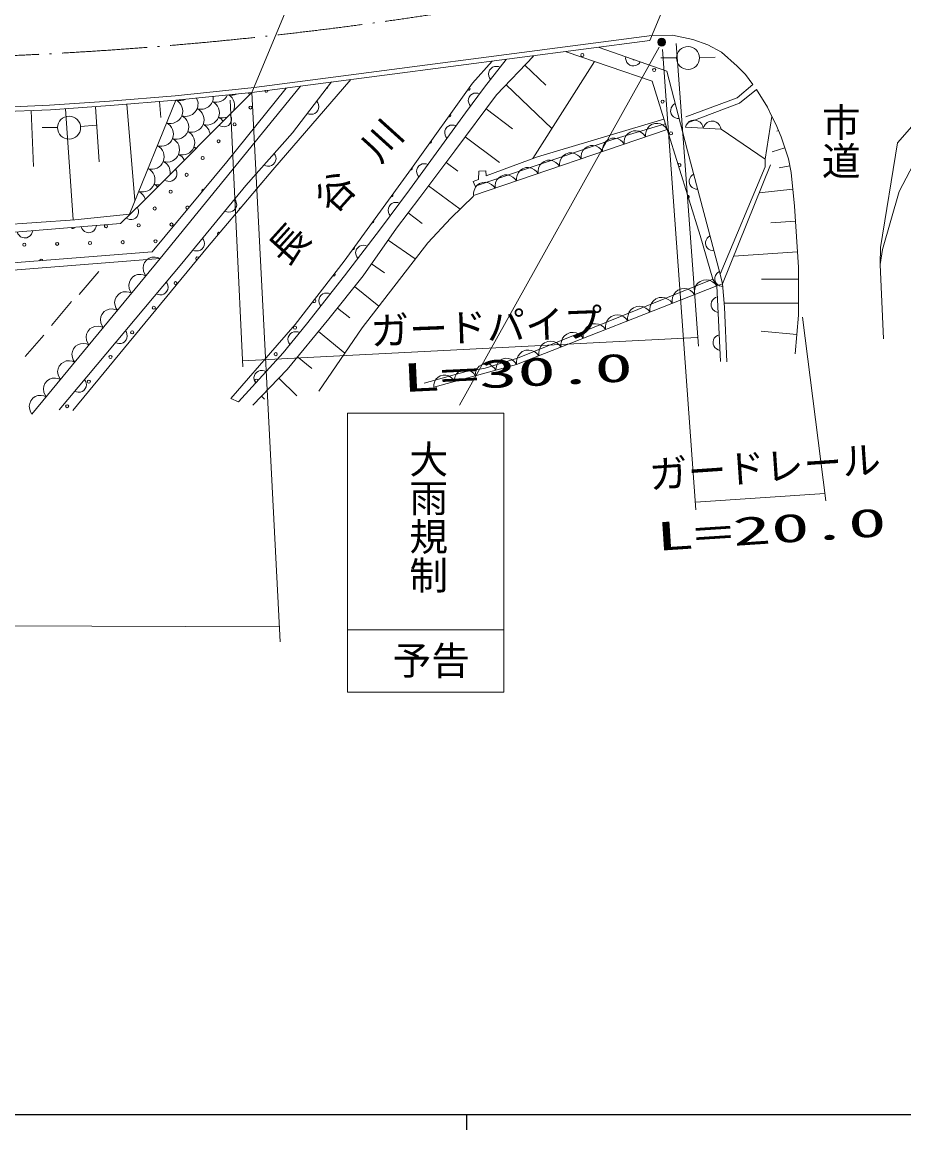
# Model space of a CAD drawing. Units: millimetres, scale not verified. Extents: x 34864 to 674864, y -75440 to 284560.
# Drawn here: x 234128 to 291133, y 108560 to 180174 of the extents above; entities that cross this region are included whole.
import ezdxf
from ezdxf.enums import TextEntityAlignment as Align

# ---------------------------------------------------------------- set-up
doc = ezdxf.new("R2010")
doc.units = ezdxf.units.MM
doc.header["$LTSCALE"] = 1000
doc.linetypes.add('USER4', pattern=[7.000001, 5.508197, -0.688525, 0.114754, -0.688525])
for name, color, linetype, lineweight in [('M-TTL-BAND', 7, 'Continuous', 25), ('S-BGD', 1, 'Continuous', 13), ('S-BGD-HTXT', 6, 'Continuous', 13), ('S-BMK', 3, 'USER4', 13), ('S-STR-STR1', 2, 'Continuous', 13)]:
    doc.layers.add(name, color=color, linetype=linetype, lineweight=lineweight)
doc.styles.add('@ＭＳ ゴシック', font='')
doc.styles.add('ＭＳ ゴシック', font='')
doc.styles.get('@ＭＳ ゴシック').set_extended_font_data('@MS Gothic')
doc.styles.get('ＭＳ ゴシック').set_extended_font_data('MS Gothic')

# ---------------------------------------------------------------- blocks, each defined once
blk = doc.blocks.new('BUHIN2')
at = {"layer": 'S-BGD'}
blk.add_circle((0, 0), 746, dxfattribs=at)
blk = doc.blocks.new('BUHIN6')
at = {"layer": 'S-BGD'}
for centre, radius in [((0, 0), 250), ((0, 0), 219), ((0, 0), 188), ((0, 0), 156), ((0, 0), 125), ((0, 0), 93.8), ((0, -1), 62.5), ((0, 0), 31.2)]:
    blk.add_circle(centre, radius, dxfattribs=at)
blk = doc.blocks.new('BUHIN37')
at = {"layer": 'S-BGD'}
blk.add_lwpolyline([(25, -499), (-92, -465), (-192, -410), (-307, -321), (-372, -214), (-413, -98), (-421, 57), (-392, 176), (-337, 289), (-232, 391), (-138, 456), (-25, 499)], dxfattribs=at)
blk = doc.blocks.new('BUHIN40')
at = {"layer": 'S-BGD'}
blk.add_lwpolyline([(128, -483), (7, -474), (-103, -441), (-234, -377), (-320, -286), (-384, -182), (-423, -32), (-420, 91), (-390, 212), (-308, 335), (-230, 418), (-128, 483)], dxfattribs=at)
blk = doc.blocks.new('BUHIN44')
at = {"layer": 'S-BGD'}
blk.add_lwpolyline([(-294, -404), (-363, -304), (-407, -199), (-440, -57), (-424, 67), (-383, 183), (-292, 308), (-195, 383), (-82, 436), (65, 451), (179, 442), (294, 404)], dxfattribs=at)
blk = doc.blocks.new('BUHIN50')
at = {"layer": 'S-BGD'}
blk.add_lwpolyline([(321, 383), (384, 279), (420, 170), (443, 27), (418, -96), (370, -209), (270, -328), (168, -395), (51, -441), (-96, -445), (-209, -428), (-321, -383)], dxfattribs=at)
blk = doc.blocks.new('BUHIN51')
at = {"layer": 'S-BGD'}
blk.add_lwpolyline([(318, 386), (381, 282), (418, 173), (443, 30), (419, -93), (371, -206), (273, -325), (171, -394), (55, -440), (-92, -446), (-205, -430), (-318, -386)], dxfattribs=at)
blk = doc.blocks.new('BUHIN58')
at = {"layer": 'S-BGD'}
blk.add_lwpolyline([(498, 41), (468, -77), (416, -179), (330, -297), (225, -365), (111, -410), (-43, -422), (-163, -397), (-278, -346), (-384, -245), (-452, -152), (-498, -41)], dxfattribs=at)
blk = doc.blocks.new('BUHIN60')
at = {"layer": 'S-BGD'}
blk.add_lwpolyline([(353, 354), (407, 244), (433, 133), (444, -12), (408, -132), (350, -240), (241, -350), (133, -408), (13, -444), (-134, -435), (-246, -408), (-353, -354)], dxfattribs=at)
blk = doc.blocks.new('BUHIN103')
at = {"layer": 'S-BGD'}
blk.add_lwpolyline([(576, -33), (541, 102), (478, 218), (373, 351), (250, 428), (117, 479), (-61, 489), (-199, 454), (-330, 392), (-450, 272), (-522, 163), (-576, 33)], dxfattribs=at)
blk = doc.blocks.new('BUHIN104')
at = {"layer": 'S-BGD'}
blk.add_lwpolyline([(695, 238), (588, 380), (459, 487), (271, 594), (89, 625), (-92, 621), (-308, 547), (-453, 439), (-578, 303), (-661, 104), (-694, -59), (-695, -238)], dxfattribs=at)
blk = doc.blocks.new('BUHIN105')
at = {"layer": 'S-BGD'}
blk.add_lwpolyline([(670, 182), (578, 322), (462, 431), (292, 543), (122, 583), (-49, 591), (-256, 535), (-400, 442), (-526, 321), (-616, 139), (-658, -13), (-670, -182)], dxfattribs=at)
blk = doc.blocks.new('BUHIN106')
at = {"layer": 'S-BGD'}
blk.add_lwpolyline([(719, 283), (600, 428), (458, 534), (256, 636), (63, 660), (-127, 648), (-350, 560), (-497, 439), (-621, 291), (-699, 77), (-726, -95), (-719, -283)], dxfattribs=at)
blk = doc.blocks.new('BUHIN107')
at = {"layer": 'S-BGD'}
blk.add_lwpolyline([(460, 559), (297, 623), (133, 645), (-80, 638), (-248, 570), (-398, 473), (-541, 300), (-607, 134), (-641, -44), (-608, -254), (-552, -408), (-460, -559)], dxfattribs=at)

msp = doc.modelspace()

# ---------------------------------------------------------------- linework, layer by layer
at = {"layer": 'M-TTL-BAND'}
for p, q in [((34864, 109560), (573864, 109560)), ((262864, 109560), (262864, 108560))]:
    msp.add_line(p, q, dxfattribs=at)
at = {"layer": 'S-BGD'}
for p, q in [((274840, 179316), (276173, 179343)), ((277494, 179054), (276173, 179343)), ((278462, 178704), (277494, 179054)), ((275321, 178550), (262412, 155408)), ((271437, 178540), (275804, 176997)), ((279340, 178226), (278462, 178704)), ((263248, 176237), (264525, 177650)), ((265430, 177763), (264020, 175965)), ((264803, 175467), (267189, 177984)), ((271142, 177621), (267141, 171354)), ((274865, 176349), (269305, 178249)), ((276429, 177857), (275429, 177857)), ((277928, 177876), (278928, 177901)), ((280348, 177338), (279340, 178226)), ((266634, 177398), (267994, 176108)), ((275804, 176997), (277152, 171850)), ((280906, 176790), (280348, 177338)), ((255369, 176467), (250336, 170634)), ((251606, 173023), (254125, 176305)), ((259296, 170711), (263248, 176237)), ((275826, 173239), (274865, 176349)), ((281375, 176151), (280906, 176790)), ((241926, 168555), (248986, 175619)), ((252134, 176039), (243045, 164895)), ((244025, 175405), (249119, 175940)), ((244063, 175140), (248986, 175619)), ((251208, 175916), (247369, 171139)), ((262096, 171858), (264803, 175467)), ((264020, 175965), (262795, 174318)), ((265413, 176111), (268381, 173296)), ((280358, 175283), (281375, 176151)), ((281610, 175822), (280502, 174934)), ((282308, 174685), (281610, 175822)), ((230985, 174593), (235899, 174803)), ((235899, 174803), (239781, 175074)), ((235957, 174512), (239828, 174776)), ((239781, 175074), (244025, 175405)), ((239828, 174776), (244063, 175140)), ((240887, 174867), (241422, 168635)), ((241066, 167756), (244063, 175140)), ((243004, 175049), (243093, 174011)), ((277045, 174056), (280358, 175283)), ((280502, 174934), (277155, 173657)), ((230995, 174313), (235957, 174512)), ((234717, 174462), (234862, 170838)), ((236925, 174578), (237417, 167384)), ((238860, 174710), (239104, 171145)), ((262795, 174318), (259164, 169323)), ((264126, 174565), (265839, 173281)), ((282608, 174069), (282171, 171308)), ((282608, 174069), (282308, 174685)), ((282863, 173588), (282608, 174069)), ((236412, 173354), (235412, 173354)), ((237909, 173422), (238905, 173512)), ((275620, 173905), (267457, 171470)), ((272314, 172590), (275711, 173610)), ((277014, 173386), (279319, 173254)), ((282863, 173588), (283200, 172766)), ((290721, 172377), (291950, 173772)), ((248595, 169604), (251606, 173023)), ((262773, 172760), (264986, 171100)), ((263310, 168958), (275826, 173239)), ((267690, 171022), (272314, 172590)), ((277971, 166379), (275826, 173239)), ((279319, 173254), (282171, 171308)), ((283031, 173177), (282913, 173129)), ((283200, 172766), (283667, 171327)), ((292652, 172713), (290821, 169222)), ((283433, 172046), (282620, 171782)), ((289625, 165602), (290721, 172377)), ((259846, 168840), (262096, 171858)), ((267457, 171470), (264137, 170248)), ((277152, 171850), (279261, 163884)), ((282171, 171308), (282157, 170816)), ((283667, 171327), (283841, 170455)), ((247369, 171139), (242537, 165320)), ((250336, 170634), (246117, 165617)), ((254940, 164722), (259296, 170711)), ((261533, 171104), (262297, 170534)), ((263420, 169561), (267690, 171022)), ((263648, 170533), (263628, 170003)), ((264116, 170553), (263648, 170533)), ((264137, 170248), (264116, 170553)), ((282157, 170816), (279261, 163884)), ((279405, 163263), (282508, 170953)), ((283754, 170891), (283063, 170752)), ((283841, 170455), (284068, 168285)), ((263628, 170003), (263281, 169881)), ((263420, 169561), (263281, 169881)), ((244442, 164566), (248595, 169604)), ((259164, 169323), (257297, 166811)), ((260408, 169595), (262437, 168082)), ((283955, 169370), (281778, 169143)), ((290821, 169222), (289758, 165469)), ((240492, 167153), (241926, 168555)), ((258330, 166855), (259846, 168840)), ((263304, 168917), (261845, 167511)), ((241066, 167756), (237529, 167392)), ((259088, 167847), (259986, 167162)), ((284068, 168285), (284327, 164334)), ((232250, 166481), (240492, 167153)), ((237529, 167392), (232401, 167028)), ((261845, 167511), (260347, 165899)), ((284133, 167297), (282541, 167193)), ((257297, 166811), (254967, 163783)), ((256180, 163776), (258330, 166855)), ((278787, 163553), (277971, 166379)), ((246117, 165617), (237399, 155065)), ((260347, 165899), (256101, 160406)), ((257792, 166085), (259545, 164862)), ((289592, 164506), (289625, 165602)), ((289758, 165469), (289592, 164506)), ((242537, 165320), (233525, 164612)), ((243045, 164895), (233531, 164139)), ((234764, 154837), (243045, 164895)), ((251771, 160618), (254940, 164722)), ((284262, 165322), (280127, 165051)), ((236522, 155119), (244442, 164566)), ((239089, 164055), (237821, 162571)), ((256718, 164546), (257556, 163960)), ((284327, 164334), (284327, 161225)), ((289592, 164506), (289824, 159690)), ((254967, 163783), (252517, 160639)), ((253951, 160990), (256180, 163776)), ((266159, 158446), (278787, 163553)), ((279032, 163137), (278787, 163553)), ((279261, 163884), (279405, 163263)), ((284327, 163557), (281926, 163557)), ((255623, 163080), (257195, 161822)), ((266096, 158034), (279032, 163137)), ((279405, 163263), (279032, 163137)), ((279278, 158227), (279032, 163137)), ((279536, 161758), (279405, 163263)), ((237327, 162107), (236028, 160561)), ((284327, 162002), (279515, 162002)), ((254508, 161686), (255306, 161048)), ((279686, 158206), (279536, 161758)), ((284327, 161225), (284100, 158731)), ((250625, 159287), (251771, 160618)), ((252517, 160639), (250994, 158787)), ((251271, 157725), (253951, 160990)), ((235533, 159943), (234328, 158552)), ((253281, 160174), (254987, 158773)), ((256101, 160406), (253314, 156319)), ((284214, 159978), (281904, 160188)), ((247621, 155836), (250625, 159287)), ((250994, 158787), (248122, 155625)), ((251941, 158541), (252867, 157781)), ((264071, 157811), (266159, 158446)), ((249041, 155417), (251271, 157725)), ((260126, 156842), (262836, 157586)), ((260736, 156582), (266096, 158034)), ((262836, 157586), (264071, 157811)), ((250713, 157148), (251885, 156017)), ((248122, 155625), (247621, 155836)), ((249599, 155994), (249794, 155805)), ((265260, 154897), (255166, 154897)), ((255166, 154897), (255166, 136849)), ((265260, 136849), (265260, 154897)), ((255166, 140896), (265260, 140896)), ((255166, 136849), (265260, 136849))]:
    msp.add_line(p, q, dxfattribs=at)
for points in [[(274092, 177602), (274016, 177507), (273927, 177435), (273801, 177363), (273677, 177343), (273555, 177349), (273408, 177401), (273309, 177473), (273226, 177566), (273170, 177702), (273146, 177814), (273149, 177935)], [(264417, 176471), (264351, 176573), (264311, 176681), (264283, 176823), (264304, 176947), (264349, 177061), (264444, 177183), (264544, 177254), (264660, 177303), (264806, 177312), (264920, 177299), (265034, 177258)], [(263109, 174741), (263041, 174841), (262998, 174948), (262967, 175090), (262984, 175214), (263026, 175329), (263119, 175453), (263217, 175527), (263331, 175579), (263477, 175592), (263591, 175581), (263706, 175543)], [(253170, 175060), (253237, 174959), (253278, 174852), (253307, 174709), (253288, 174586), (253244, 174471), (253150, 174348), (253050, 174276), (252936, 174225), (252789, 174215), (252675, 174227), (252561, 174267)], [(276605, 173940), (276483, 173950), (276374, 173983), (276243, 174047), (276157, 174138), (276094, 174243), (276054, 174393), (276058, 174515), (276089, 174637), (276170, 174759), (276249, 174842), (276351, 174907)], [(250431, 171688), (250491, 171582), (250524, 171473), (250544, 171329), (250517, 171207), (250465, 171095), (250363, 170979), (250259, 170914), (250141, 170871), (249994, 170871), (249881, 170890), (249770, 170938)], [(257932, 167666), (257864, 167766), (257821, 167873), (257790, 168015), (257807, 168139), (257849, 168254), (257941, 168378), (258040, 168452), (258153, 168504), (258300, 168517), (258414, 168507), (258529, 168468)], [(241567, 168204), (241619, 168094), (241644, 167982), (241653, 167837), (241616, 167717), (241557, 167610), (241446, 167502), (241337, 167445), (241217, 167411), (241070, 167421), (240959, 167449), (240852, 167505)], [(255827, 164901), (255760, 165002), (255720, 165109), (255690, 165252), (255710, 165376), (255754, 165490), (255848, 165613), (255948, 165685), (256062, 165735), (256209, 165746), (256323, 165734), (256437, 165693)], [(279446, 163086), (279325, 163099), (279217, 163136), (279088, 163203), (279005, 163297), (278944, 163403), (278909, 163554), (278916, 163676), (278950, 163797), (279035, 163917), (279116, 163998), (279220, 164060)], [(253435, 161817), (253369, 161919), (253329, 162026), (253300, 162169), (253321, 162293), (253365, 162407), (253461, 162529), (253560, 162600), (253675, 162650), (253822, 162659), (253936, 162647), (254050, 162606)], [(251438, 159327), (251375, 159431), (251337, 159539), (251313, 159682), (251336, 159805), (251384, 159918), (251482, 160038), (251584, 160107), (251700, 160153), (251847, 160159), (251960, 160143), (252073, 160099)], [(249222, 156836), (249163, 156943), (249132, 157053), (249114, 157197), (249144, 157319), (249197, 157429), (249301, 157544), (249406, 157607), (249524, 157648), (249671, 157647), (249784, 157626), (249894, 157576)]]:
    msp.add_lwpolyline(points, dxfattribs=at)
for centre in [(270346, 178050), (274990, 177085), (248893, 174653), (275533, 175035), (247860, 173565), (276076, 172984), (246827, 172477), (245795, 171389), (244762, 170301), (243730, 169213), (242697, 168125), (241664, 167037), (243785, 167093), (234270, 165783), (236391, 165839), (238511, 165894), (240632, 165949), (242752, 166005), (244046, 163303), (242644, 161711), (251769, 160426), (241242, 160119), (239840, 158527), (250522, 158710), (238438, 156935), (237036, 155343)]:
    msp.add_circle(centre, 99.5, dxfattribs=at)
for centre, radius, start, end in [((273693, 177839), 99.5, 226.42517, 274.65688), ((246678, 175799), 799, 251.85895, 335.3364), ((247068, 174780), 799, 333.65343, 59.89304), ((247667, 176257), 799, 258.29826, 292.81136), ((248057, 175239), 799, 16.00117, 26.70319), ((249925, 175741), 99.5, 162.75208, 23.75699), ((253765, 175944), 99.5, 272.56463, 12.49502), ((262995, 175869), 99.5, 229.51187, 59.34482), ((243712, 174423), 799, 251.85895, 63.95921), ((244311, 175899), 799, 251.85895, 299.25069), ((244701, 174881), 799, 251.85895, 29.13792), ((245690, 175340), 799, 251.85895, 2.5965), ((246079, 174322), 799, 251.85895, 63.95921), ((244101, 173404), 799, 251.85895, 63.95921), ((245090, 173863), 799, 251.85895, 63.95921), ((247068, 174780), 799, 251.85895, 295.93161), ((261747, 174153), 99.5, 238.96407, 49.89262), ((243112, 172946), 799, 251.85895, 63.95921), ((245480, 172845), 799, 5.91555, 63.95921), ((246469, 173304), 799, 35.41346, 63.95921), ((243502, 171928), 799, 251.85895, 63.95921), ((244491, 172386), 799, 251.85895, 63.95921), ((242513, 171469), 799, 251.85895, 63.95921), ((244880, 171368), 799, 53.74937, 63.95921), ((245480, 172845), 799, 251.85895, 263.66949), ((260500, 172437), 99.5, 248.5431, 40.31359), ((242903, 170451), 799, 354.10709, 63.95921), ((243891, 170910), 799, 26.79389, 63.95921), ((241914, 169992), 799, 251.85895, 63.95921), ((259253, 170721), 99.5, 258.00815, 30.30835), ((276619, 170933), 99.5, 243.68143, 151.05514), ((249654, 169671), 99.5, 129.66416, 150.20853), ((241314, 168515), 799, 17.72609, 63.95921), ((242303, 168974), 799, 45.3461, 63.95921), ((242903, 170451), 799, 251.85895, 275.47795), ((245850, 169269), 99.5, 65.7511, 214.83408), ((258005, 169005), 99.5, 257.71851, 30.22763), ((277161, 168883), 99.5, 302.09286, 92.64371), ((244818, 168181), 99.5, 3.26078, 277.32439), ((248252, 168079), 99.5, 79.87152, 200.00117), ((237423, 166927), 99.5, 198.3655, 350.96553), ((239544, 166982), 99.5, 114.27005, 75.06098), ((256758, 167289), 99.5, 257.42951, 30.51663), ((246850, 166487), 99.5, 50.74241, 229.13028), ((255511, 165573), 99.5, 257.14115, 30.80499), ((235358, 164751), 99.5, 7.56481, 181.42445), ((245448, 164895), 99.5, 16.57854, 264.29477), ((254263, 163858), 99.5, 236.46327, 48.19214), ((253016, 162142), 99.5, 199.32612, 85.32928), ((249274, 156994), 99.5, 4.94493, 270.55497)]:
    msp.add_arc(centre, radius, start, end, dxfattribs=at)
at = {"layer": 'S-BGD-HTXT'}
for p, q in [((275524, 178400), (277691, 148635)), ((276418, 178796), (277854, 159222)), ((248986, 175619), (250804, 140115)), ((247575, 175130), (248403, 157885)), ((284571, 161095), (286088, 149231)), ((248384, 158278), (277762, 159778)), ((277654, 149151), (286029, 149697)), ((203076, 141224), (250751, 141091))]:
    msp.add_line(p, q, dxfattribs=at)
at = {"layer": 'S-BMK'}
msp.add_arc((222466, 430757), 252984, 257.37315, 280.03294, dxfattribs=at)
at = {"layer": 'S-STR-STR1'}
for p, q in [((274701, 178994), (278245, 187401)), ((252362, 183731), (248986, 175619)), ((274840, 179316), (249119, 175940)), ((248986, 175619), (274701, 178994))]:
    msp.add_line(p, q, dxfattribs=at)

# ---------------------------------------------------------------- block references
for name, p in [('BUHIN6', (275472, 178880)), ('BUHIN2', (277179, 177857)), ('BUHIN2', (237162, 173354)), ('BUHIN60', (247221, 173853)), ('BUHIN44', (261887, 173070)), ('BUHIN104', (275130, 173001)), ('BUHIN103', (277590, 173353)), ('BUHIN103', (278743, 173287)), ('BUHIN104', (272349, 172050)), ('BUHIN104', (273740, 172525)), ('BUHIN104', (270958, 171574)), ('BUHIN104', (268177, 170623)), ('BUHIN104', (269568, 171098)), ('BUHIN60', (243691, 170321)), ('BUHIN44', (260072, 170572)), ('BUHIN104', (266787, 170147)), ('BUHIN104', (264006, 169196)), ('BUHIN104', (265396, 169672)), ('BUHIN40', (277679, 169859)), ('BUHIN51', (247557, 168344)), ('BUHIN58', (238432, 166985)), ('BUHIN58', (234310, 166649)), ('BUHIN51', (245480, 165826)), ('BUHIN40', (278733, 165876)), ('BUHIN107', (242585, 164337)), ('BUHIN107', (241665, 163219)), ('BUHIN50', (243122, 162992)), ('BUHIN106', (278314, 162853)), ('BUHIN107', (240745, 162102)), ('BUHIN106', (276876, 162286)), ('BUHIN106', (275439, 161719)), ('BUHIN37', (279094, 161909)), ('BUHIN107', (239825, 160984)), ('BUHIN106', (272564, 160586)), ('BUHIN106', (274001, 161152)), ('BUHIN107', (238905, 159866)), ('BUHIN106', (271127, 160019)), ('BUHIN50', (240482, 159843)), ('BUHIN106', (269689, 159452)), ('BUHIN37', (279217, 159455)), ('BUHIN107', (237984, 158749)), ('BUHIN106', (268252, 158885)), ('BUHIN107', (237064, 157631)), ('BUHIN105', (265426, 157853)), ('BUHIN106', (266814, 158318)), ('BUHIN105', (262746, 157127)), ('BUHIN105', (264086, 157490)), ('BUHIN107', (236144, 156514)), ('BUHIN50', (237842, 156693)), ('BUHIN105', (261406, 156764)), ('BUHIN107', (235224, 155396))]:
    msp.add_blockref(name, p)

# ---------------------------------------------------------------- texts
at = {"layer": 'S-BGD', "style": '@ＭＳ ゴシック'}
for s, p in [('市道', (285586, 174969)), ('大雨規制', (258917, 153185))]:
    msp.add_text(s, height=1833, rotation=270, dxfattribs=at).set_placement(p, align=Align.BOTTOM_LEFT)
at = {"layer": 'S-BGD', "style": 'ＭＳ ゴシック'}
msp.add_text('予告', height=1833, dxfattribs=at).set_placement((258075, 137430), align=Align.BOTTOM_LEFT)
at = {"layer": 'S-BGD', "insert": (251358, 164174), "char_height": 1833, "attachment_point": 7, "rotation": 47.9, "style": 'ＭＳ ゴシック'}
msp.add_mtext('\\T1.8;長谷川', dxfattribs=at)
at = {"layer": 'S-BGD-HTXT', "style": 'ＭＳ ゴシック'}
for s, rotation, p in [('ガードパイプ', 2.2, (256713, 158736)), ('ガードレール', 3.9, (274766, 149446))]:
    msp.add_text(s, height=1833, rotation=rotation, dxfattribs=at).set_placement(p, align=Align.BOTTOM_LEFT)
at = {"layer": 'S-BGD-HTXT', "style": 'ＭＳ ゴシック', "width": 2}
for s, rotation, p in [('L=30.0', 2.7, (258739, 155706)), ('L=20.0', 3.7, (275173, 145442))]:
    msp.add_text(s, height=1833, rotation=rotation, dxfattribs=at).set_placement(p, align=Align.BOTTOM_LEFT)

doc.saveas('drawing.dxf')
